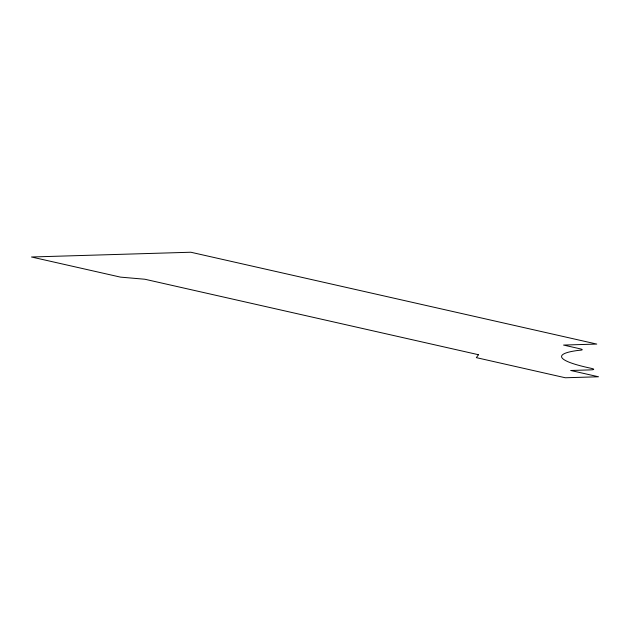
<?xml version="1.0" encoding="UTF-8"?>
<svg xmlns="http://www.w3.org/2000/svg" width="630" height="630" viewBox="0 0 630 630"><rect width="100%" height="100%" fill="white"/><g stroke="black" fill="none" stroke-linecap="round" stroke-linejoin="round"><path stroke-width="0.94" d="M478.493 354.721L476.335 357.635L565.307 377.764L598.5 376.772L570.701 370.479L590.617 369.889A8.686 1.087 4.4 0 0 591.696 368.432A111.841 14.018 4.4 0 1 579.159 350.296A8.686 1.087 4.4 0 0 580.238 348.839L563.559 345.067L596.752 344.075L190.835 252.236L31.5 256.993L120.464 277.121L144.869 279.24L478.493 354.721"/></g></svg>
